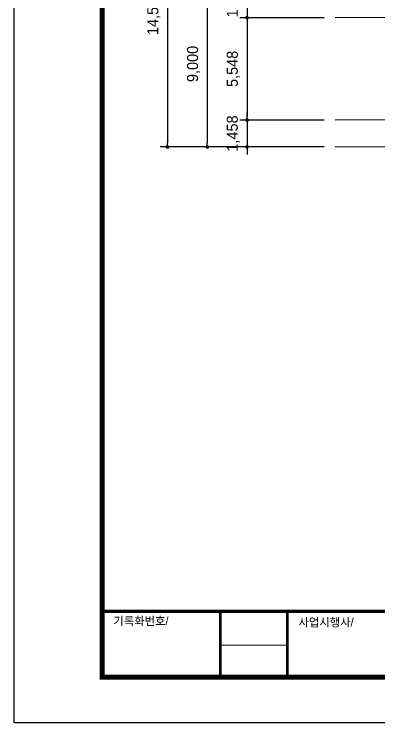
# Model space of a CAD drawing. Header units: millimetres. Extents: x 580267 to 706267, y 28800 to 115200.
# Drawn here: x 580267 to 600038, y 28800 to 67210 of the extents above; entities that cross this region are included whole.
import ezdxf

# ---------------------------------------------------------------- set-up
doc = ezdxf.new("R2010")
doc.units = ezdxf.units.MM
doc.header["$LTSCALE"] = 5
for name, color, linetype in [('text', 7, 'Continuous'), ('중심선', 1, 'Continuous'), ('치수', 7, 'Continuous')]:
    doc.layers.add(name, color=color, linetype=linetype)
doc.layers.add('타이틀 블록', color=4, linetype='Continuous', lineweight=9)
doc.styles.get("Standard").update_dxf_attribs({"font": 'Gulim.ttf'})
doc.dimstyles.new('ISO-25', dxfattribs={"dimscale": 400, "dimtxt": 1.5, "dimasz": 0.5, "dimexe": 1, "dimexo": 1.5, "dimgap": 1, "dimtad": 1, "dimdec": 0, "dimlunit": 6, "dimtxsty": 'Standard', "dimblk": 'DOT', "dimcen": 0, "dimclrd": 256, "dimclre": 256, "dimclrt": 7, "dimadec": 0, "dimazin": 0, "dimtfac": 1, "dimtdec": 0, "dimtix": 1, "dimtmove": 0, "dimatfit": 3, "dimfxl": 1.25, "dimlwd": -1, "dimlwe": -1, "dimarcsym": 0})

# ---------------------------------------------------------------- blocks, each defined once
blk = doc.blocks.new('_Dot')
at = {"color": 0, "linetype": 'ByBlock', "lineweight": -2}
blk.add_line((-0.5, 0), (-1, 0), dxfattribs=at)
at = {"color": 0, "linetype": 'ByBlock', "const_width": 0.5}
blk.add_lwpolyline([(-0.25, 0, 1), (0.25, 0, 1)], format="xyb", close=True, dxfattribs=at)
blk = doc.blocks.new('*D42')
at = {"layer": 'Defpoints', "color": 0}
for p in [(597675, 61470), (592894, 60012), (597675, 60012)]:
    blk.add_point(p, dxfattribs=at)
at = {"layer": '치수'}
for p, q in [((592894, 61670), (592894, 61870)), ((597075, 61470), (592494, 61470)), ((592894, 61470), (592894, 60012)), ((597075, 60012), (592494, 60012)), ((592894, 59812), (592894, 59612))]:
    blk.add_line(p, q, dxfattribs=at)
at = {"layer": '치수', "xscale": 200, "yscale": 200, "zscale": 200}
for p, rotation in [((592894, 61470), 270), ((592894, 60012), 90)]:
    blk.add_blockref('_Dot', p, dxfattribs=dict(at, rotation=rotation))
at = {"layer": '치수', "color": 7, "insert": (592149, 60741), "char_height": 600, "attachment_point": 5, "rotation": 90}
blk.add_mtext('1,458', dxfattribs=at)
blk = doc.blocks.new('*D43')
at = {"layer": 'Defpoints', "color": 0}
for p in [(597675, 67018), (592894, 61470), (597675, 61470)]:
    blk.add_point(p, dxfattribs=at)
at = {"layer": '치수'}
for p, q in [((597075, 67018), (592494, 67018)), ((592894, 66818), (592894, 61670)), ((597075, 61470), (592494, 61470))]:
    blk.add_line(p, q, dxfattribs=at)
at = {"layer": '치수', "xscale": 200, "yscale": 200, "zscale": 200}
for p, rotation in [((592894, 67018), 90), ((592894, 61470), 270)]:
    blk.add_blockref('_Dot', p, dxfattribs=dict(at, rotation=rotation))
at = {"layer": '치수', "color": 7, "insert": (592149, 64244), "char_height": 600, "attachment_point": 5, "rotation": 90}
blk.add_mtext('5,548', dxfattribs=at)
blk = doc.blocks.new('*D44')
at = {"layer": 'Defpoints', "color": 0}
for p in [(597675, 69012), (592894, 67018), (597675, 67018)]:
    blk.add_point(p, dxfattribs=at)
at = {"layer": '치수'}
for p, q in [((592894, 69212), (592894, 69412)), ((597075, 69012), (592494, 69012)), ((592894, 69012), (592894, 67018)), ((597075, 67018), (592494, 67018)), ((592894, 66818), (592894, 66618))]:
    blk.add_line(p, q, dxfattribs=at)
at = {"layer": '치수', "xscale": 200, "yscale": 200, "zscale": 200}
for p, rotation in [((592894, 69012), 270), ((592894, 67018), 90)]:
    blk.add_blockref('_Dot', p, dxfattribs=dict(at, rotation=rotation))
at = {"layer": '치수', "color": 7, "insert": (592149, 68015), "char_height": 600, "attachment_point": 5, "rotation": 90}
blk.add_mtext('1,994', dxfattribs=at)
blk = doc.blocks.new('*D63')
at = {"layer": 'Defpoints', "color": 0}
for p in [(597675, 69012), (590738, 60012), (597675, 60012)]:
    blk.add_point(p, dxfattribs=at)
at = {"layer": '치수'}
for p, q in [((597075, 69012), (590338, 69012)), ((590738, 68812), (590738, 60212)), ((597075, 60012), (590338, 60012))]:
    blk.add_line(p, q, dxfattribs=at)
at = {"layer": '치수', "xscale": 200, "yscale": 200, "zscale": 200}
for p, rotation in [((590738, 69012), 90), ((590738, 60012), 270)]:
    blk.add_blockref('_Dot', p, dxfattribs=dict(at, rotation=rotation))
at = {"layer": '치수', "color": 7, "insert": (589993, 64512), "char_height": 600, "attachment_point": 5, "rotation": 90}
blk.add_mtext('9,000', dxfattribs=at)
blk = doc.blocks.new('*D64')
at = {"layer": 'Defpoints', "color": 0}
for p in [(597675, 74541), (588581, 60012), (597675, 60012)]:
    blk.add_point(p, dxfattribs=at)
at = {"layer": '치수'}
for p, q in [((597075, 74541), (588181, 74541)), ((588581, 74341), (588581, 60212)), ((597075, 60012), (588181, 60012))]:
    blk.add_line(p, q, dxfattribs=at)
at = {"layer": '치수', "xscale": 200, "yscale": 200, "zscale": 200}
for p, rotation in [((588581, 74541), 90), ((588581, 60012), 270)]:
    blk.add_blockref('_Dot', p, dxfattribs=dict(at, rotation=rotation))
at = {"layer": '치수', "color": 7, "insert": (587836, 67277), "char_height": 600, "attachment_point": 5, "rotation": 90}
blk.add_mtext('14,529', dxfattribs=at)

msp = doc.modelspace()

# ---------------------------------------------------------------- linework, layer by layer
at = {"layer": 'Defpoints'}
msp.add_lwpolyline([(580267.4, 115200), (706267.4, 115200), (706267.4, 28800), (580267.4, 28800)], close=True, dxfattribs=at)
at = {"layer": '중심선'}
for p, q in [((608379.4, 67043.4), (597674.8, 67018.2)), ((608375.6, 61508.3), (597674.8, 61470.5)), ((621267.2, 59995.7), (597674.8, 60012))]:
    msp.add_line(p, q, dxfattribs=at)
at = {"layer": '타이틀 블록'}
for p, q in [((701985.5, 34907.1), (585036.7, 34907.1)), ((595073, 33016.2), (591436.7, 33016.2))]:
    msp.add_line(p, q, dxfattribs=at)
at = {"layer": '타이틀 블록', "const_width": 270}
msp.add_lwpolyline([(585036.7, 109067.9), (701985.5, 109067.9), (701985.5, 31270.8), (585036.7, 31270.8)], close=True, dxfattribs=at)
at = {"layer": '타이틀 블록', "const_width": 145.5}
for points in [[(701985.5, 34834.4), (585036.7, 34834.4)], [(591436.7, 31270.8), (591436.7, 34761.7)], [(595073, 31270.8), (595073, 34761.7)]]:
    msp.add_lwpolyline(points, dxfattribs=at)

# ---------------------------------------------------------------- texts
at = {"layer": 'text', "lineweight": 30, "char_height": 750, "width": 17364.169, "attachment_point": 5}
for s, insert in [('{\\fGulim|b0|i0|c129|p50;\\H0.6x;기록화번호/}', (587139.9, 34292.1)), ('{\\H0.6x;사업시행사/}', (597176.3, 34219.4))]:
    msp.add_mtext(s, dxfattribs=dict(at, insert=insert))

# ---------------------------------------------------------------- dimensions: what is measured, and where the dimension line sits
at = {"layer": '치수'}
for base, p1, p2, picture, middle in [((588581.3, 60012), (597674.8, 74541.1), (597674.8, 60012), '*D64', (587836.1, 67276.5)), ((592894.1, 67018.2), (597674.8, 69011.8), (597674.8, 67018.2), '*D44', (592149, 68015)), ((590738, 60012), (597675.2, 69011.8), (597675.1, 60012), '*D63', (589993.3, 64511.9)), ((592894.1, 61470.5), (597674.8, 67018.2), (597674.8, 61470.5), '*D43', (592149, 64244.3)), ((592894.0986, 60012.0058), (597674.8288, 61470.4547), (597674.8288, 60012.0058), '*D42', (592148.9588, 60741.2303))]:
    dim = msp.add_linear_dim(base=base, p1=p1, p2=p2, angle=270, dimstyle='ISO-25', dxfattribs=at)
    dim.commit()
    dim.dimension.update_dxf_attribs({"geometry": picture, "text_midpoint": middle})

doc.saveas('drawing.dxf')
